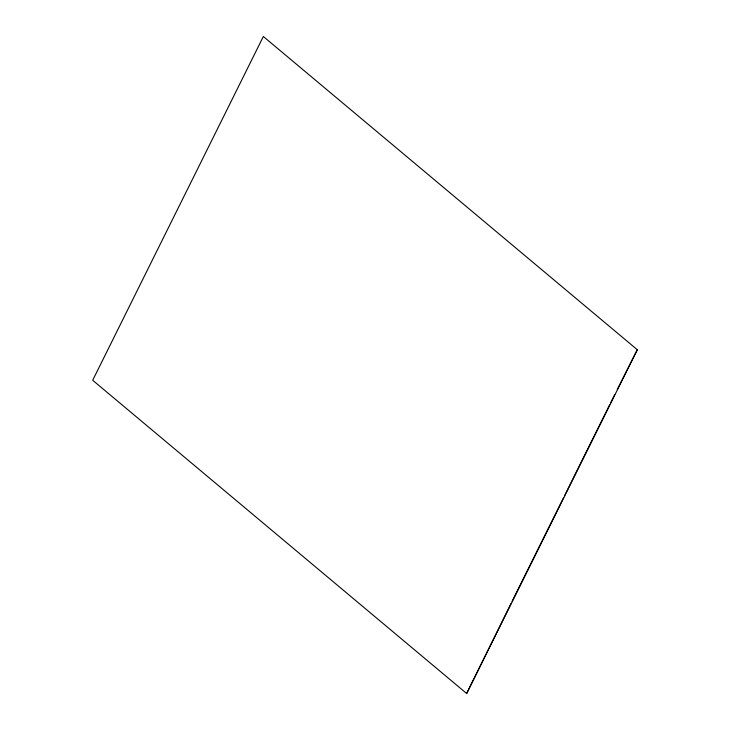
<?xml version="1.0" encoding="UTF-8"?>
<svg xmlns="http://www.w3.org/2000/svg" width="730" height="730" viewBox="0 0 730 730"><rect width="100%" height="100%" fill="white"/><g stroke="black" fill="none" stroke-linecap="round" stroke-linejoin="round"><path stroke-width="1.09" d="M466.662 693.5L637.308 349.734L263.338 36.5L92.692 380.266L466.662 693.5L511.064 603.4M512.077 601.356L563.642 497.468M564.655 495.433L609.659 404.776M610.672 402.741L614.715 394.592M617.242 389.501L637.308 349.734"/></g></svg>
